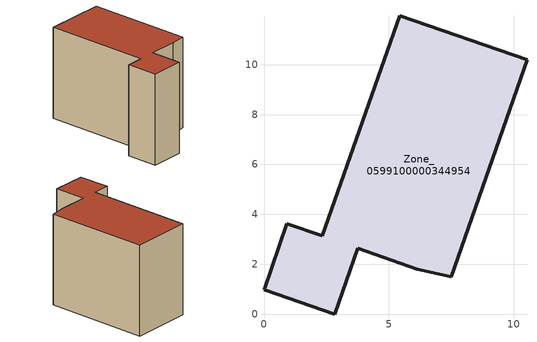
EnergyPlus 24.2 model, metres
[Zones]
Zone_0599100000344954
 floor ground (C_G): 2.83,0 0,0.99 0.92,3.63 2.34,3.14 5.44,11.96 10.53,10.19 7.49,1.5 6.14,1.81 3.76,2.64 z0
 wall outside (C_F): 2.34,3.14 0.92,3.63 0,0.99 2.83,0 3.76,2.64 6.14,1.81 7.49,1.5 10.53,10.19 5.44,11.96 2.34,3.14 z0:8.09
 roof outside (C_R): 7.49,1.5 10.53,10.19 5.44,11.96 2.34,3.14 0.92,3.63 0,0.99 2.83,0 3.76,2.64 6.14,1.81 z8.09
[BUILDING]
Pand.0599100000344954: North Axis=0; Terrain=City; Loads Convergence Tolerance Value=0.04; Temperature Convergence Tolerance Value=0.4; Solar Distribution=FullExterior; Maximum Number of Warmup Days=25; Minimum Number of Warmup Days=1
[Site:Location]
Rotterdam.The.Hague.AP_ZH_NLD Design_Conditions: Latitude=51.96; Longitude=4.45; Time Zone=1; Elevation=-4.5
[SITE:GROUNDTEMPERATURE:BUILDINGSURFACE]
18, 18, 18, 18, 18, 18, 18, 18, 18, 18, 18, 18
[MATERIAL] Thermal Absorptance=0.9; Solar Absorptance=0.7; Visible Absorptance=0.7
Name | Roughness | Thickness | Conductivity | Density | Specific Heat
G.TI.1992-2005 | MediumSmooth | 0.15 | 0.06 | 540 | 1210
F.TI.1992-2005 | Rough | 0.3 | 0.12 | 1920 | 840
R.TI.1992-2005 | MediumRough | 0.2 | 0.08 | 1500 | 1000
[CONSTRUCTION]
C_G: G.TI.1992-2005
C_F: F.TI.1992-2005
C_R: R.TI.1992-2005
[ZONE]
Zone_0599100000344954: Type=1; Multiplier=1; Ceiling Height=Autocalculate; Volume=Autocalculate; Floor Area=autocalculate; Part of Total Floor Area=Yes
[ZONEINFILTRATION:DESIGNFLOWRATE]
Infil_Zone_0599100000344954: Zone or ZoneList or Space or SpaceList=Zone_0599100000344954; Schedule=AlwaysOn; Design Flow Rate Calculation Method=Flow/Area; Flow Rate per Floor Area=0.0015; Constant Term Coefficient=1; Temperature Term Coefficient=0; Velocity Term Coefficient=0; Velocity Squared Term Coefficient=0
[HVACTEMPLATE:ZONE:IDEALLOADSAIRSYSTEM]
Zone_0599100000344954: Maximum Heating Supply Air Temperature=50; Minimum Cooling Supply Air Temperature=13; Maximum Heating Supply Air Humidity Ratio=0.0156; Minimum Cooling Supply Air Humidity Ratio=0.0077; Heating Limit=NoLimit; Cooling Limit=NoLimit; Dehumidification Control Type=ConstantSensibleHeatRatio; Cooling Sensible Heat Ratio=0.7; Dehumidification Setpoint=60; Humidification Control Type=None; Humidification Setpoint=30; Outdoor Air Method=None; Outdoor Air Flow Rate per Person=0.00944; Outdoor Air Flow Rate per Zone Floor Area=0; Outdoor Air Flow Rate per Zone=0; Demand Controlled Ventilation Type=None; Outdoor Air Economizer Type=NoEconomizer; Heat Recovery Type=None; Sensible Heat Recovery Effectiveness=0.7; Latent Heat Recovery Effectiveness=0.65
[ZONECONTROL:THERMOSTAT]
ThermostatControl_Zone_0599100000344954: Zone or ZoneList=Zone_0599100000344954; Control Type Schedule=DualSetpointControlType; Control 1=Thermostat_Zone_0599100000344954; Temperature Difference Between Cutout And Setpoint=0
[THERMOSTATSETPOINT:DUALSETPOINT]
Thermostat_Zone_0599100000344954: Heating Setpoint Temperature Schedule=HeatingSetpoint_Zone_0599100000344954; Cooling Setpoint Temperature Schedule=CoolingSetpoint_Zone_0599100000344954
[SCHEDULE:COMPACT]
HeatingSetpoint_Zone_0599100000344954: Through: 12/31, For: AllDays, Until: 24:00, 21
CoolingSetpoint_Zone_0599100000344954: Through: 12/31, For: AllDays, Until: 24:00, 24
DualSetpointControlType: Through: 12/31, For: AllDays, Until: 24:00, 4
AlwaysOn: Through: 12/31, For: AllDays, Until: 24:00, 1
